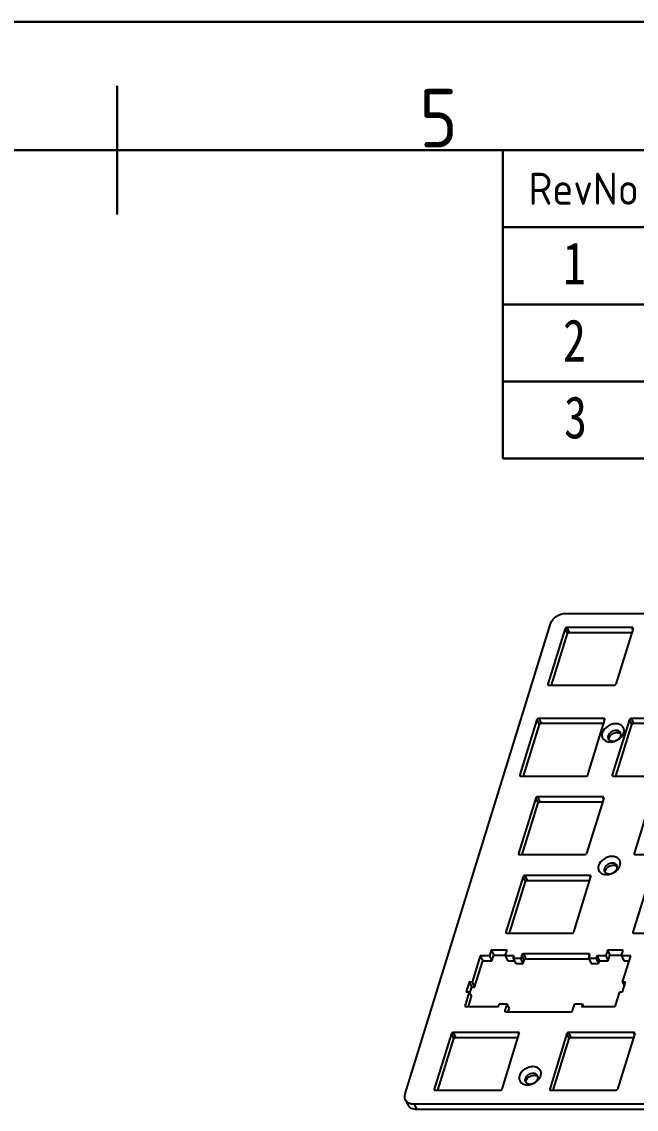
# Model space of a CAD drawing. Header units: millimetres. Extents: x 1786 to 2809, y 1192 to 1909.
# Drawn here: x 2279.4 to 2395.8, y 1702.9 to 1909 of the extents above; entities that cross this region are included whole.
import ezdxf
from ezdxf.enums import TextEntityAlignment as Align

# ---------------------------------------------------------------- set-up
doc = ezdxf.new("R2010")
doc.units = ezdxf.units.MM
doc.header["$LTSCALE"] = 32.67
doc.layers.get('0').update_dxf_attribs({"linetype": 'CONTINUOUS'})
doc.layers.add('图层1', color=7, linetype='CONTINUOUS')
doc.layers.add('图框层', color=7, linetype='CONTINUOUS', lineweight=35)
doc.styles.add('ISO Proportional', font='isocp.shx')
doc.styles.get("Standard").update_dxf_attribs({"font": 'txt', "width": 0.8})

msp = doc.modelspace()

# ---------------------------------------------------------------- linework, layer by layer
at = {"color": 7, "linetype": 'Continuous'}
for p, q in [((2382.47634, 1796.87515), (2698.95381, 1796.87515)), ((2352.02128, 1705.77396), (2379.56852, 1794.91684)), ((2382.33009, 1793.98468), (2379.08398, 1783.48026)), ((2382.78765, 1793.05226), (2382.33009, 1793.98468)), ((2382.65577, 1794.20401), (2383.11333, 1793.2716)), ((2395.0072, 1794.20401), (2382.65577, 1794.20401)), ((2383.11333, 1793.2716), (2394.97695, 1793.2716)), ((2395.19731, 1793.98468), (2391.9512, 1783.48026)), ((2395.16544, 1793.88154), (2395.0072, 1794.20401)), ((2379.7619, 1783.26093), (2382.78765, 1793.05226)), ((2379.08398, 1783.48026), (2379.17943, 1783.28576)), ((2379.2741, 1783.26093), (2391.62553, 1783.26093)), ((2377.3295, 1776.96819), (2377.78706, 1776.03578)), ((2389.68092, 1776.96819), (2377.3295, 1776.96819)), ((2389.83917, 1776.64572), (2389.68092, 1776.96819)), ((2394.82966, 1776.96819), (2395.28722, 1776.03578)), ((2407.18108, 1776.96819), (2394.82966, 1776.96819)), ((2377.00382, 1776.74886), (2373.75771, 1766.24445)), ((2374.43563, 1766.02512), (2377.46138, 1775.81645)), ((2377.46138, 1775.81645), (2377.00382, 1776.74886)), ((2377.78706, 1776.03578), (2389.65068, 1776.03578)), ((2386.62493, 1766.24445), (2389.87104, 1776.74886)), ((2394.50398, 1776.74886), (2391.25787, 1766.24445)), ((2391.93579, 1766.02512), (2394.96154, 1775.81645)), ((2394.96154, 1775.81645), (2394.50398, 1776.74886)), ((2395.28722, 1776.03578), (2407.15084, 1776.03578)), ((2373.75771, 1766.24445), (2373.85316, 1766.04994)), ((2373.94783, 1766.02512), (2386.29926, 1766.02512)), ((2391.25787, 1766.24445), (2391.35332, 1766.04994)), ((2391.44799, 1766.02512), (2403.79942, 1766.02512)), ((2376.7796, 1761.86565), (2373.53349, 1751.36124)), ((2374.21141, 1751.1419), (2377.23716, 1760.93324)), ((2377.23716, 1760.93324), (2376.7796, 1761.86565)), ((2377.10528, 1762.08498), (2377.56284, 1761.15257)), ((2389.4567, 1762.08498), (2377.10528, 1762.08498)), ((2377.56284, 1761.15257), (2389.42646, 1761.15257)), ((2389.64682, 1761.86565), (2386.40071, 1751.36124)), ((2389.61495, 1761.76251), (2389.4567, 1762.08498)), ((2398.6548, 1761.86565), (2395.40869, 1751.36124)), ((2373.53349, 1751.36124), (2373.62894, 1751.16673)), ((2373.72361, 1751.1419), (2386.07504, 1751.1419)), ((2395.40869, 1751.36124), (2395.50414, 1751.16673)), ((2395.59881, 1751.1419), (2407.95024, 1751.1419)), ((2374.36786, 1746.98244), (2371.12175, 1736.47803)), ((2371.79967, 1736.25869), (2374.82542, 1746.05002)), ((2374.82542, 1746.05002), (2374.36786, 1746.98244)), ((2374.69354, 1747.20177), (2375.1511, 1746.26936)), ((2387.04496, 1747.20177), (2374.69354, 1747.20177)), ((2375.1511, 1746.26936), (2387.01472, 1746.26936)), ((2383.98897, 1736.47803), (2387.23508, 1746.98244)), ((2387.20321, 1746.8793), (2387.04496, 1747.20177)), ((2398.43058, 1746.98244), (2395.18447, 1736.47803)), ((2371.12175, 1736.47803), (2371.2172, 1736.28352)), ((2371.31187, 1736.25869), (2383.6633, 1736.25869)), ((2395.18447, 1736.47803), (2395.27992, 1736.28352)), ((2395.37459, 1736.25869), (2407.72602, 1736.25869)), ((2366.2696, 1731.93865), (2364.73248, 1726.96452)), ((2366.2696, 1731.93865), (2366.72717, 1731.00623)), ((2368.01962, 1731.93865), (2366.2696, 1731.93865)), ((2368.35851, 1733.0353), (2368.01962, 1731.93865)), ((2368.01962, 1731.93865), (2368.47718, 1731.00623)), ((2368.35851, 1733.0353), (2368.81607, 1732.10289)), ((2371.35196, 1733.0353), (2368.35851, 1733.0353)), ((2368.47718, 1731.00623), (2368.81607, 1732.10289)), ((2368.81607, 1732.10289), (2371.01307, 1732.10289)), ((2371.01307, 1731.93865), (2371.35196, 1733.0353)), ((2371.01307, 1731.93865), (2371.47063, 1731.00623)), ((2372.67098, 1731.93865), (2371.01307, 1731.93865)), ((2372.52574, 1731.46865), (2372.67098, 1731.93865)), ((2372.52574, 1731.46865), (2372.9833, 1730.53623)), ((2373.94878, 1731.46865), (2372.52574, 1731.46865)), ((2374.14364, 1732.09923), (2373.94878, 1731.46865)), ((2374.40634, 1730.53623), (2373.94878, 1731.46865)), ((2374.6012, 1731.16681), (2374.14364, 1732.09923)), ((2374.46932, 1732.31856), (2374.92688, 1731.38614)), ((2386.82074, 1732.31856), (2374.46932, 1732.31856)), ((2386.816, 1731.46865), (2387.01086, 1732.09923)), ((2386.816, 1731.46865), (2387.27356, 1730.53623)), ((2388.22983, 1731.46865), (2386.816, 1731.46865)), ((2386.97899, 1731.99609), (2386.82074, 1732.31856)), ((2388.37507, 1731.93865), (2388.22983, 1731.46865)), ((2388.22983, 1731.46865), (2388.68739, 1730.53623)), ((2388.37507, 1731.93865), (2388.83263, 1731.00623)), ((2390.03298, 1731.93865), (2388.37507, 1731.93865)), ((2390.37187, 1733.0353), (2390.03298, 1731.93865)), ((2390.03298, 1731.93865), (2390.49054, 1731.00623)), ((2390.37187, 1733.0353), (2390.82943, 1732.10289)), ((2393.36532, 1733.0353), (2390.37187, 1733.0353)), ((2390.49054, 1731.00623), (2390.82943, 1732.10289)), ((2390.82943, 1732.10289), (2393.02643, 1732.10289)), ((2393.02643, 1731.93865), (2393.36532, 1733.0353)), ((2393.02643, 1731.93865), (2393.48399, 1731.00623)), ((2394.77644, 1731.93865), (2393.02643, 1731.93865)), ((2393.23932, 1726.96452), (2394.77644, 1731.93865)), ((2365.19004, 1726.0321), (2366.72717, 1731.00623)), ((2366.72717, 1731.00623), (2368.47718, 1731.00623)), ((2371.47063, 1731.00623), (2372.75266, 1731.00623)), ((2372.9833, 1730.53623), (2374.40634, 1730.53623)), ((2374.40634, 1730.53623), (2374.6012, 1731.16681)), ((2374.92688, 1731.38614), (2386.816, 1731.38614)), ((2387.27356, 1730.53623), (2388.68739, 1730.53623)), ((2388.68739, 1730.53623), (2388.83263, 1731.00623)), ((2388.83263, 1731.00623), (2390.49054, 1731.00623)), ((2393.48399, 1731.00623), (2394.4883, 1731.00623)), ((2364.17985, 1726.96452), (2363.62309, 1725.16287)), ((2364.17985, 1726.96452), (2364.63741, 1726.0321)), ((2364.73248, 1726.96452), (2364.17985, 1726.96452)), ((2364.29419, 1724.92146), (2364.63741, 1726.0321)), ((2364.63741, 1726.0321), (2365.19004, 1726.0321)), ((2364.73248, 1726.96452), (2365.19004, 1726.0321)), ((2393.2352, 1725.16287), (2393.79196, 1726.96452)), ((2393.23932, 1726.96452), (2393.57842, 1726.27351)), ((2393.79196, 1726.96452), (2393.23932, 1726.96452)), ((2364.17573, 1725.16287), (2363.31639, 1722.38206)), ((2363.62309, 1725.16287), (2364.17573, 1725.16287)), ((2364.0621, 1722.38206), (2364.63329, 1724.23045)), ((2364.17573, 1725.16287), (2364.63329, 1724.23045)), ((2391.82323, 1722.38206), (2392.68257, 1725.16287)), ((2392.68257, 1725.16287), (2393.2352, 1725.16287)), ((2363.31639, 1722.38206), (2369.71777, 1722.38206)), ((2369.71777, 1722.38206), (2369.86301, 1722.85205)), ((2369.86301, 1722.85205), (2371.28605, 1722.85205)), ((2371.28605, 1722.85205), (2370.89753, 1721.59481)), ((2370.89753, 1721.59481), (2370.99298, 1721.40031)), ((2371.08765, 1721.37548), (2383.43908, 1721.37548)), ((2371.28605, 1722.85205), (2371.74361, 1721.91964)), ((2371.57545, 1721.37548), (2371.74361, 1721.91964)), ((2383.76475, 1721.59481), (2384.15327, 1722.85205)), ((2384.15327, 1722.85205), (2385.5671, 1722.85205)), ((2385.5671, 1722.85205), (2385.42186, 1722.38206)), ((2385.42186, 1722.38206), (2391.82323, 1722.38206)), ((2385.5671, 1722.85205), (2385.79774, 1722.38206)), ((2360.7943, 1717.21602), (2357.54819, 1706.7116)), ((2361.25186, 1716.2836), (2360.7943, 1717.21602)), ((2361.11998, 1717.43535), (2361.57754, 1716.50293)), ((2373.4714, 1717.43535), (2361.11998, 1717.43535)), ((2370.41541, 1706.7116), (2373.66152, 1717.21602)), ((2373.62965, 1717.11288), (2373.4714, 1717.43535)), ((2382.6695, 1717.21602), (2379.42339, 1706.7116)), ((2383.12706, 1716.2836), (2382.6695, 1717.21602)), ((2382.99517, 1717.43535), (2383.45274, 1716.50293)), ((2395.3466, 1717.43535), (2382.99517, 1717.43535)), ((2395.53672, 1717.21602), (2392.29061, 1706.7116)), ((2395.50485, 1717.11288), (2395.3466, 1717.43535)), ((2358.22611, 1706.49227), (2361.25186, 1716.2836)), ((2361.57754, 1716.50293), (2373.44116, 1716.50293)), ((2380.10131, 1706.49227), (2383.12706, 1716.2836)), ((2383.45274, 1716.50293), (2395.31636, 1716.50293)), ((2357.54819, 1706.7116), (2357.64364, 1706.51709)), ((2379.42339, 1706.7116), (2379.51884, 1706.51709)), ((2352.07961, 1704.6726), (2352.53717, 1703.74019)), ((2357.73831, 1706.49227), (2370.08974, 1706.49227)), ((2379.61351, 1706.49227), (2391.96494, 1706.49227)), ((2353.71877, 1703.81564), (2354.17633, 1702.88323)), ((2670.19625, 1703.81564), (2353.71877, 1703.81564)), ((2354.17633, 1702.88323), (2670.65381, 1702.88323))]:
    msp.add_line(p, q, dxfattribs=at)
for centre, radius, start, end in [((2391.13127, 1773.39619), 0.68567, 194.1777883, 220.9307358), ((2391.15095, 1773.41307), 0.71144, 220.9239856, 223.5401171), ((2390.85963, 1774.62269), 2.1188, 261.0953888, 265.4470172), ((2390.43008, 1748.25139), 0.68567, 194.1777883, 220.9307357), ((2390.15844, 1749.47789), 2.1188, 261.0953886, 265.4470172), ((2390.44977, 1748.26827), 0.71144, 220.9239856, 223.5401171), ((2375.42206, 1708.40355), 0.68567, 194.1777883, 220.9307358), ((2375.15043, 1709.63005), 2.1188, 261.0953888, 265.4470172), ((2375.44175, 1708.42043), 0.71144, 220.9239856, 223.5401171)]:
    msp.add_arc(centre, radius, start, end, dxfattribs=at)
for points, knots in [([(2379.56852, 1794.91684), (2379.74271, 1795.48051), (2380.61926, 1796.47287), (2381.84489, 1796.87515), (2382.47634, 1796.87515)], [0, 0, 0, 0, 0.483021045, 1, 1, 1, 1]), ([(2395.19081, 1794.10805), (2395.16845, 1794.15376), (2395.0975, 1794.19775), (2395.02727, 1794.20401), (2395.0072, 1794.20401)], [0, 0, 0, 0, 0.717076748, 1, 1, 1, 1]), ([(2389.86454, 1776.87223), (2389.84218, 1776.91794), (2389.77123, 1776.96193), (2389.701, 1776.96819), (2389.68092, 1776.96819)], [0, 0, 0, 0, 0.717076748, 1, 1, 1, 1]), ([(2393.43439, 1774.22655), (2393.49949, 1774.43719), (2393.5467, 1774.8815), (2393.14504, 1775.72423), (2392.10765, 1776.03631), (2391.10385, 1775.8503), (2390.12171, 1775.38426), (2389.53501, 1774.72257), (2389.38172, 1774.22655)], [0, 0, 0, 0, 0.112180914, 0.217210167, 0.450077974, 0.590246566, 0.735836847, 1, 1, 1, 1]), ([(2389.38172, 1774.22655), (2389.32342, 1774.03787), (2389.27459, 1773.64598), (2389.5459, 1772.8878), (2390.14425, 1772.59034), (2390.53166, 1772.52942)], [0, 0, 0, 0, 0.255189019, 0.49322705, 1, 1, 1, 1]), ([(2391.99728, 1774.68542), (2391.66892, 1774.68542), (2391.03154, 1774.47632), (2390.5758, 1773.96021), (2390.48522, 1773.6671)], [0, 0, 0, 0, 0.516981809, 1, 1, 1, 1]), ([(2391.24166, 1774.01432), (2391.44877, 1774.15368), (2391.76683, 1774.28319), (2392.09582, 1774.31216), (2392.17561, 1774.31242)], [0, 0, 0, 0, 0.757764722, 1, 1, 1, 1]), ([(2391.36791, 1772.64877), (2391.69627, 1772.64877), (2392.33365, 1772.85788), (2392.7894, 1773.37399), (2392.87998, 1773.6671)], [0, 0, 0, 0, 0.516981809, 1, 1, 1, 1]), ([(2392.84961, 1774.23979), (2392.78148, 1774.37858), (2392.51908, 1774.62506), (2392.17624, 1774.68542), (2391.99728, 1774.68542)], [0, 0, 0, 0, 0.463511308, 1, 1, 1, 1]), ([(2392.17561, 1774.31242), (2392.2516, 1774.31268), (2392.52429, 1774.29306), (2392.79953, 1774.1675), (2392.93084, 1774.0187)], [0, 0, 0, 0, 0.276873249, 1, 1, 1, 1]), ([(2393.13016, 1773.63729), (2393.16446, 1773.68387), (2393.28903, 1773.86713), (2393.38604, 1774.07009), (2393.43439, 1774.22655)], [0, 0, 0, 0, 0.261044302, 1, 1, 1, 1]), ([(2389.64032, 1761.98902), (2389.61796, 1762.03473), (2389.54701, 1762.07872), (2389.47678, 1762.08498), (2389.4567, 1762.08498)], [0, 0, 0, 0, 0.717076748, 1, 1, 1, 1]), ([(2392.73321, 1749.08176), (2392.7983, 1749.2924), (2392.84551, 1749.73671), (2392.44385, 1750.57944), (2391.40646, 1750.89152), (2390.40267, 1750.70551), (2389.42052, 1750.23947), (2388.83382, 1749.57778), (2388.68054, 1749.08176)], [0, 0, 0, 0, 0.112180914, 0.217210167, 0.450077974, 0.590246566, 0.735836846, 1, 1, 1, 1]), ([(2388.68054, 1749.08176), (2388.62223, 1748.89308), (2388.5734, 1748.50119), (2388.84471, 1747.74301), (2389.44307, 1747.44555), (2389.83047, 1747.38463)], [0, 0, 0, 0, 0.255189019, 0.49322705, 1, 1, 1, 1]), ([(2391.2961, 1749.54063), (2390.96774, 1749.54063), (2390.33035, 1749.33152), (2389.87461, 1748.81542), (2389.78403, 1748.52231)], [0, 0, 0, 0, 0.516981809, 1, 1, 1, 1]), ([(2390.54048, 1748.86952), (2390.74758, 1749.00889), (2391.06564, 1749.1384), (2391.39463, 1749.16736), (2391.47443, 1749.16763)], [0, 0, 0, 0, 0.757764722, 1, 1, 1, 1]), ([(2390.66672, 1747.50398), (2390.99508, 1747.50398), (2391.63247, 1747.71309), (2392.08821, 1748.22919), (2392.17879, 1748.52231)], [0, 0, 0, 0, 0.516981809, 1, 1, 1, 1]), ([(2392.14843, 1749.09499), (2392.08029, 1749.23379), (2391.81789, 1749.48027), (2391.47505, 1749.54063), (2391.2961, 1749.54063)], [0, 0, 0, 0, 0.463511308, 1, 1, 1, 1]), ([(2391.47443, 1749.16763), (2391.55041, 1749.16788), (2391.8231, 1749.14826), (2392.09834, 1749.02271), (2392.22966, 1748.87391)], [0, 0, 0, 0, 0.276873249, 1, 1, 1, 1]), ([(2392.42897, 1748.49249), (2392.46327, 1748.53908), (2392.58785, 1748.72233), (2392.68486, 1748.92529), (2392.73321, 1749.08176)], [0, 0, 0, 0, 0.261044302, 1, 1, 1, 1]), ([(2387.22858, 1747.10581), (2387.20622, 1747.15152), (2387.13527, 1747.19551), (2387.06504, 1747.20177), (2387.04496, 1747.20177)], [0, 0, 0, 0, 0.717076748, 1, 1, 1, 1]), ([(2387.00436, 1732.22259), (2386.982, 1732.2683), (2386.91105, 1732.3123), (2386.84082, 1732.31856), (2386.82074, 1732.31856)], [0, 0, 0, 0, 0.717076748, 1, 1, 1, 1]), ([(2373.65502, 1717.33938), (2373.63266, 1717.38509), (2373.56171, 1717.42909), (2373.49148, 1717.43535), (2373.4714, 1717.43535)], [0, 0, 0, 0, 0.717076748, 1, 1, 1, 1]), ([(2395.53022, 1717.33938), (2395.50786, 1717.38509), (2395.43691, 1717.42909), (2395.36668, 1717.43535), (2395.3466, 1717.43535)], [0, 0, 0, 0, 0.717076748, 1, 1, 1, 1]), ([(2377.72519, 1709.23392), (2377.79028, 1709.44456), (2377.83749, 1709.88887), (2377.43583, 1710.7316), (2376.39845, 1711.04368), (2375.39465, 1710.85767), (2374.4125, 1710.39163), (2373.8258, 1709.72994), (2373.67252, 1709.23392)], [0, 0, 0, 0, 0.112180914, 0.217210167, 0.450077974, 0.590246566, 0.735836847, 1, 1, 1, 1]), ([(2373.67252, 1709.23392), (2373.61422, 1709.04524), (2373.56539, 1708.65335), (2373.83669, 1707.89517), (2374.43505, 1707.59771), (2374.82246, 1707.53679)], [0, 0, 0, 0, 0.255189019, 0.49322705, 1, 1, 1, 1]), ([(2376.28808, 1709.69279), (2375.95972, 1709.69279), (2375.32234, 1709.48368), (2374.86659, 1708.96758), (2374.77601, 1708.67447)], [0, 0, 0, 0, 0.516981809, 1, 1, 1, 1]), ([(2375.53246, 1709.02168), (2375.73956, 1709.16105), (2376.05762, 1709.29056), (2376.38661, 1709.31952), (2376.46641, 1709.31979)], [0, 0, 0, 0, 0.757764722, 1, 1, 1, 1]), ([(2377.14041, 1709.24715), (2377.07228, 1709.38595), (2376.80987, 1709.63243), (2376.46703, 1709.69279), (2376.28808, 1709.69279)], [0, 0, 0, 0, 0.463511308, 1, 1, 1, 1]), ([(2376.46641, 1709.31979), (2376.5424, 1709.32004), (2376.81509, 1709.30042), (2377.09033, 1709.17487), (2377.22164, 1709.02607)], [0, 0, 0, 0, 0.276873249, 1, 1, 1, 1]), ([(2377.42095, 1708.64465), (2377.45525, 1708.69124), (2377.57983, 1708.87449), (2377.67684, 1709.07745), (2377.72519, 1709.23392)], [0, 0, 0, 0, 0.261044302, 1, 1, 1, 1]), ([(2375.65871, 1707.65614), (2375.98707, 1707.65614), (2376.62445, 1707.86525), (2377.08019, 1708.38135), (2377.17077, 1708.67447)], [0, 0, 0, 0, 0.516981809, 1, 1, 1, 1]), ([(2352.07962, 1704.67261), (2352.04001, 1704.75331), (2351.90974, 1705.1052), (2351.93773, 1705.50357), (2352.02128, 1705.77396)], [0, 0, 0, 0, 0.241074775, 1, 1, 1, 1]), ([(2353.03476, 1703.91213), (2352.82762, 1703.97487), (2352.44328, 1704.16111), (2352.16749, 1704.49358), (2352.07962, 1704.67261)], [0, 0, 0, 0, 0.520440095, 1, 1, 1, 1]), ([(2352.93775, 1703.25779), (2353.01833, 1703.19614), (2353.39138, 1702.96615), (2353.84194, 1702.88323), (2354.17633, 1702.88323)], [0, 0, 0, 0, 0.232773892, 1, 1, 1, 1])]:
    msp.add_open_spline(points, degree=3, knots=knots, dxfattribs=at)
for points in [[(2382.65577, 1794.20401), (2382.52489, 1794.20401), (2382.36873, 1794.10973), (2382.33009, 1793.98468)], [(2382.78765, 1793.05226), (2382.8263, 1793.17731), (2382.98245, 1793.2716), (2383.11333, 1793.2716)], [(2395.19731, 1793.98468), (2395.20947, 1794.02402), (2395.20891, 1794.07106), (2395.19081, 1794.10805)], [(2379.08398, 1783.48026), (2379.07182, 1783.44092), (2379.07239, 1783.39389), (2379.09048, 1783.3569)], [(2379.09048, 1783.3569), (2379.10301, 1783.33129), (2379.12416, 1783.30903), (2379.14833, 1783.29391)], [(2379.14833, 1783.29391), (2379.18507, 1783.27093), (2379.23076, 1783.26093), (2379.2741, 1783.26093)], [(2391.62553, 1783.26093), (2391.75641, 1783.26093), (2391.91256, 1783.35522), (2391.9512, 1783.48026)], [(2377.3295, 1776.96819), (2377.19861, 1776.96819), (2377.04246, 1776.87391), (2377.00382, 1776.74886)], [(2389.87104, 1776.74886), (2389.8832, 1776.78821), (2389.88264, 1776.83524), (2389.86454, 1776.87223)], [(2394.82966, 1776.96819), (2394.69877, 1776.96819), (2394.54262, 1776.87391), (2394.50398, 1776.74886)], [(2377.46138, 1775.81645), (2377.50003, 1775.94149), (2377.65618, 1776.03578), (2377.78706, 1776.03578)], [(2394.96154, 1775.81645), (2395.00019, 1775.94149), (2395.15634, 1776.03578), (2395.28722, 1776.03578)], [(2390.48522, 1773.6671), (2390.44199, 1773.52721), (2390.43062, 1773.3702), (2390.46648, 1773.22825)], [(2390.63554, 1772.92572), (2390.62809, 1772.97675), (2390.62614, 1773.0288), (2390.62904, 1773.08028)], [(2390.62904, 1773.08028), (2390.63312, 1773.15263), (2390.64684, 1773.22489), (2390.66824, 1773.29413)], [(2390.63524, 1772.92299), (2390.7173, 1772.83662), (2390.82283, 1772.77002), (2390.93365, 1772.72629)], [(2390.66824, 1773.29413), (2390.71214, 1773.43618), (2390.78871, 1773.56969), (2390.88146, 1773.68588)], [(2390.88146, 1773.68588), (2390.98282, 1773.81287), (2391.10686, 1773.9236), (2391.24166, 1774.01432)], [(2390.93365, 1772.72629), (2391.07042, 1772.67231), (2391.22087, 1772.64877), (2391.36791, 1772.64877)], [(2391.23555, 1772.52942), (2391.48403, 1772.56504), (2391.72933, 1772.63572), (2391.96023, 1772.7342)], [(2391.96023, 1772.7342), (2392.19394, 1772.83387), (2392.41706, 1772.96376), (2392.61822, 1773.11898)], [(2392.61822, 1773.11898), (2392.81047, 1773.26734), (2392.98618, 1773.44174), (2393.13016, 1773.63729)], [(2392.90926, 1774.0568), (2392.89806, 1774.11997), (2392.87788, 1774.1822), (2392.84961, 1774.23979)], [(2392.87998, 1773.6671), (2392.91844, 1773.79156), (2392.93199, 1773.92853), (2392.90926, 1774.0568)], [(2390.69144, 1772.51057), (2390.87234, 1772.49607), (2391.05591, 1772.50367), (2391.23555, 1772.52942)], [(2373.75771, 1766.24445), (2373.74555, 1766.2051), (2373.74612, 1766.15807), (2373.76421, 1766.12108)], [(2373.76421, 1766.12108), (2373.77674, 1766.09547), (2373.79789, 1766.07321), (2373.82206, 1766.0581)], [(2373.82206, 1766.0581), (2373.8588, 1766.03511), (2373.90449, 1766.02512), (2373.94783, 1766.02512)], [(2386.29926, 1766.02512), (2386.43014, 1766.02512), (2386.58629, 1766.1194), (2386.62493, 1766.24445)], [(2391.25787, 1766.24445), (2391.24571, 1766.2051), (2391.24628, 1766.15807), (2391.26437, 1766.12108)], [(2391.26437, 1766.12108), (2391.2769, 1766.09547), (2391.29805, 1766.07321), (2391.32222, 1766.0581)], [(2391.32222, 1766.0581), (2391.35896, 1766.03511), (2391.40465, 1766.02512), (2391.44799, 1766.02512)], [(2377.10528, 1762.08498), (2376.97439, 1762.08498), (2376.81824, 1761.9907), (2376.7796, 1761.86565)], [(2377.23716, 1760.93324), (2377.27581, 1761.05828), (2377.43196, 1761.15257), (2377.56284, 1761.15257)], [(2389.64682, 1761.86565), (2389.65898, 1761.90499), (2389.65842, 1761.95203), (2389.64032, 1761.98902)], [(2373.53349, 1751.36124), (2373.52133, 1751.32189), (2373.5219, 1751.27486), (2373.53999, 1751.23787)], [(2373.53999, 1751.23787), (2373.55252, 1751.21226), (2373.57367, 1751.19), (2373.59784, 1751.17488)], [(2373.59784, 1751.17488), (2373.63458, 1751.1519), (2373.68027, 1751.1419), (2373.72361, 1751.1419)], [(2386.07504, 1751.1419), (2386.20592, 1751.1419), (2386.36207, 1751.23619), (2386.40071, 1751.36124)], [(2395.40869, 1751.36124), (2395.39653, 1751.32189), (2395.3971, 1751.27486), (2395.41519, 1751.23787)], [(2395.41519, 1751.23787), (2395.42772, 1751.21226), (2395.44887, 1751.19), (2395.47304, 1751.17488)], [(2395.47304, 1751.17488), (2395.50978, 1751.1519), (2395.55547, 1751.1419), (2395.59881, 1751.1419)], [(2389.78403, 1748.52231), (2389.7408, 1748.38242), (2389.72943, 1748.22541), (2389.7653, 1748.08345)], [(2389.93435, 1747.78093), (2389.9269, 1747.83195), (2389.92495, 1747.884), (2389.92786, 1747.93548)], [(2389.92786, 1747.93548), (2389.93194, 1748.00784), (2389.94566, 1748.0801), (2389.96706, 1748.14934)], [(2389.96706, 1748.14934), (2390.01095, 1748.29138), (2390.08752, 1748.42489), (2390.18027, 1748.54109)], [(2390.18027, 1748.54109), (2390.28163, 1748.66808), (2390.40567, 1748.77881), (2390.54048, 1748.86952)], [(2391.25904, 1747.5894), (2391.49275, 1747.68908), (2391.71588, 1747.81896), (2391.91703, 1747.97419)], [(2391.91703, 1747.97419), (2392.10928, 1748.12254), (2392.28499, 1748.29694), (2392.42897, 1748.49249)], [(2392.20807, 1748.912), (2392.19687, 1748.97517), (2392.1767, 1749.0374), (2392.14843, 1749.09499)], [(2392.17879, 1748.52231), (2392.21725, 1748.64676), (2392.23081, 1748.78374), (2392.20807, 1748.912)], [(2374.69354, 1747.20177), (2374.56265, 1747.20177), (2374.4065, 1747.10749), (2374.36786, 1746.98244)], [(2374.82542, 1746.05002), (2374.86407, 1746.17507), (2375.02022, 1746.26936), (2375.1511, 1746.26936)], [(2387.23508, 1746.98244), (2387.24724, 1747.02178), (2387.24668, 1747.06882), (2387.22858, 1747.10581)], [(2389.93405, 1747.77819), (2390.01611, 1747.69182), (2390.12164, 1747.62523), (2390.23246, 1747.5815)], [(2389.99025, 1747.36578), (2390.17115, 1747.35128), (2390.35472, 1747.35888), (2390.53437, 1747.38463)], [(2390.23246, 1747.5815), (2390.36924, 1747.52752), (2390.51968, 1747.50398), (2390.66672, 1747.50398)], [(2390.53437, 1747.38463), (2390.78285, 1747.42024), (2391.02815, 1747.49093), (2391.25904, 1747.5894)], [(2371.12175, 1736.47803), (2371.10959, 1736.43868), (2371.11016, 1736.39165), (2371.12825, 1736.35466)], [(2371.12825, 1736.35466), (2371.14078, 1736.32905), (2371.16193, 1736.30679), (2371.1861, 1736.29167)], [(2371.1861, 1736.29167), (2371.22284, 1736.26869), (2371.26853, 1736.25869), (2371.31187, 1736.25869)], [(2383.6633, 1736.25869), (2383.79418, 1736.25869), (2383.95033, 1736.35298), (2383.98897, 1736.47803)], [(2395.18447, 1736.47803), (2395.17231, 1736.43868), (2395.17287, 1736.39165), (2395.19097, 1736.35466)], [(2395.19097, 1736.35466), (2395.2035, 1736.32905), (2395.22465, 1736.30679), (2395.24882, 1736.29167)], [(2395.24882, 1736.29167), (2395.28556, 1736.26869), (2395.33125, 1736.25869), (2395.37459, 1736.25869)], [(2374.46932, 1732.31856), (2374.33843, 1732.31856), (2374.18228, 1732.22428), (2374.14364, 1732.09923)], [(2387.01086, 1732.09923), (2387.02302, 1732.13857), (2387.02246, 1732.1856), (2387.00436, 1732.22259)], [(2374.6012, 1731.16681), (2374.63985, 1731.29186), (2374.796, 1731.38614), (2374.92688, 1731.38614)], [(2370.89753, 1721.59481), (2370.88537, 1721.55547), (2370.88594, 1721.50844), (2370.90403, 1721.47145)], [(2370.90403, 1721.47145), (2370.91656, 1721.44584), (2370.93771, 1721.42358), (2370.96188, 1721.40846)], [(2370.96188, 1721.40846), (2370.99862, 1721.38547), (2371.04431, 1721.37548), (2371.08765, 1721.37548)], [(2383.43908, 1721.37548), (2383.56996, 1721.37548), (2383.72611, 1721.46977), (2383.76475, 1721.59481)], [(2361.11998, 1717.43535), (2360.98909, 1717.43535), (2360.83294, 1717.34106), (2360.7943, 1717.21602)], [(2373.66152, 1717.21602), (2373.67368, 1717.25536), (2373.67312, 1717.30239), (2373.65502, 1717.33938)], [(2382.99517, 1717.43535), (2382.86429, 1717.43535), (2382.70814, 1717.34106), (2382.6695, 1717.21602)], [(2395.53672, 1717.21602), (2395.54888, 1717.25536), (2395.54832, 1717.30239), (2395.53022, 1717.33938)], [(2361.25186, 1716.2836), (2361.29051, 1716.40865), (2361.44666, 1716.50293), (2361.57754, 1716.50293)], [(2383.12706, 1716.2836), (2383.1657, 1716.40865), (2383.32186, 1716.50293), (2383.45274, 1716.50293)], [(2375.17225, 1708.69325), (2375.27362, 1708.82024), (2375.39765, 1708.93097), (2375.53246, 1709.02168)], [(2377.20005, 1709.06416), (2377.18885, 1709.12733), (2377.16868, 1709.18956), (2377.14041, 1709.24715)], [(2377.17077, 1708.67447), (2377.20923, 1708.79892), (2377.22279, 1708.9359), (2377.20005, 1709.06416)], [(2357.54819, 1706.7116), (2357.53603, 1706.67226), (2357.5366, 1706.62523), (2357.55469, 1706.58824)], [(2370.08974, 1706.49227), (2370.22062, 1706.49227), (2370.37677, 1706.58656), (2370.41541, 1706.7116)], [(2374.77601, 1708.67447), (2374.73278, 1708.53458), (2374.72141, 1708.37757), (2374.75728, 1708.23561)], [(2374.92633, 1707.93309), (2374.91889, 1707.98411), (2374.91693, 1708.03616), (2374.91984, 1708.08764)], [(2374.91984, 1708.08764), (2374.92392, 1708.16), (2374.93764, 1708.23226), (2374.95904, 1708.3015)], [(2374.92603, 1707.93035), (2375.00809, 1707.84398), (2375.11363, 1707.77739), (2375.22444, 1707.73366)], [(2374.95904, 1708.3015), (2375.00293, 1708.44354), (2375.07951, 1708.57705), (2375.17225, 1708.69325)], [(2374.98223, 1707.51794), (2375.16313, 1707.50344), (2375.3467, 1707.51104), (2375.52635, 1707.53679)], [(2375.22444, 1707.73366), (2375.36122, 1707.67968), (2375.51166, 1707.65614), (2375.65871, 1707.65614)], [(2375.52635, 1707.53679), (2375.77483, 1707.5724), (2376.02013, 1707.64309), (2376.25103, 1707.74156)], [(2376.25103, 1707.74156), (2376.48474, 1707.84124), (2376.70786, 1707.97112), (2376.90901, 1708.12635)], [(2376.90901, 1708.12635), (2377.10126, 1708.2747), (2377.27698, 1708.4491), (2377.42095, 1708.64465)], [(2379.42339, 1706.7116), (2379.41123, 1706.67226), (2379.41179, 1706.62523), (2379.42989, 1706.58824)], [(2391.96494, 1706.49227), (2392.09582, 1706.49227), (2392.25197, 1706.58656), (2392.29061, 1706.7116)], [(2357.55469, 1706.58824), (2357.56722, 1706.56263), (2357.58837, 1706.54037), (2357.61254, 1706.52525)], [(2357.61254, 1706.52525), (2357.64928, 1706.50226), (2357.69497, 1706.49227), (2357.73831, 1706.49227)], [(2379.42989, 1706.58824), (2379.44242, 1706.56263), (2379.46357, 1706.54037), (2379.48774, 1706.52525)], [(2379.48774, 1706.52525), (2379.52448, 1706.50226), (2379.57017, 1706.49227), (2379.61351, 1706.49227)], [(2352.53718, 1703.74019), (2352.62928, 1703.55257), (2352.77176, 1703.3848), (2352.93775, 1703.25779)], [(2353.71877, 1703.81564), (2353.48851, 1703.81564), (2353.25513, 1703.84537), (2353.03476, 1703.91213)]]:
    msp.add_open_spline(points, degree=3, dxfattribs=at)
at = {"layer": '图框层', "color": 0, "lineweight": 30}
for p, q in [((2784.46342, 1909.00381), (1786.16683, 1909.00381)), ((2297.48948, 1872.48077), (2297.48948, 1896.82946)), ((2784.46342, 1884.65511), (1810.51553, 1884.65511)), ((2784.46342, 1884.65511), (1810.51553, 1884.65511)), ((2370.53557, 1840.82746), (2370.53557, 1884.65511)), ((2370.53557, 1870.0459), (2784.46342, 1870.0459)), ((2370.53557, 1826.21824), (2370.53557, 1870.0459)), ((2370.53557, 1855.43668), (2784.46342, 1855.43668)), ((2370.53557, 1840.82746), (2784.46342, 1840.82746)), ((2370.53557, 1826.21824), (2784.46342, 1826.21824))]:
    msp.add_line(p, q, dxfattribs=at)

# ---------------------------------------------------------------- texts
at = {"layer": '图层1', "char_height": 8, "attachment_point": 1}
for s, insert in [('{\\fSimSun|b0|i0|c134|p2;1}', (2381.92158, 1867.21805)), ('{\\fSimSun|b0|i0|c134|p2;2}', (2381.92158, 1852.60883)), ('{\\fSimSun|b0|i0|c134|p2;3}', (2382.13414, 1838.04458))]:
    msp.add_mtext(s, dxfattribs=dict(at, insert=insert))
at = {"layer": '图框层', "color": 0, "lineweight": 30, "style": 'ISO Proportional'}
msp.add_text('5', height=11.10317, dxfattribs=at).set_placement((2358.36122, 1890.74229), align=Align.MIDDLE)
msp.add_text('RevNo', height=6.087174, dxfattribs=at).set_placement((2375.40531, 1877.3505), align=Align.MIDDLE_LEFT)

doc.saveas('drawing.dxf')
